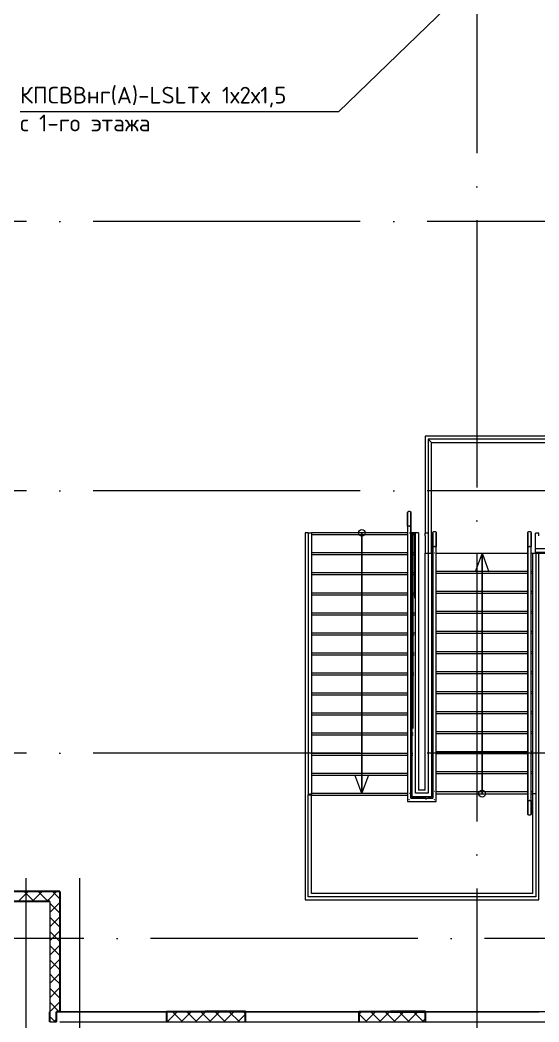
# Model space of a CAD drawing. Header units: millimetres. Extents: x -87434 to 499450, y -468665 to 122144.
# Drawn here: x 268057 to 275828, y -2415 to 12578 of the extents above; entities that cross this region are included whole.
import ezdxf

# ---------------------------------------------------------------- set-up
doc = ezdxf.new("R2010")
doc.units = ezdxf.units.MM
doc.linetypes.add('ADSK_Линия сетки', pattern=[25, 20, -2.5, 0, -2.5])
for name, color, linetype, lineweight in [('Аннотация', 7, 'Continuous', 18), ('Лестницы', 252, 'Continuous', 9), ('Ограждение', 252, 'Continuous', 9), ('Оси', 252, 'Continuous', 9), ('Перекрытие', 252, 'Continuous', 18), ('Стены внутренние', 7, 'Continuous', 18), ('Стены наружные', 7, 'Continuous', 18), ('Стены штриховка', 252, 'Continuous', 9)]:
    doc.layers.add(name, color=color, linetype=linetype, lineweight=lineweight)
doc.layers.add('Радиофикация', color=7, linetype='Continuous')
doc.layers.add('Узлы', color=7, linetype='Continuous')
doc.styles.add('Mipgost_5', font='', dxfattribs={"height": 250})
doc.styles.get('Mipgost_5').set_extended_font_data('Mipgost')

# ---------------------------------------------------------------- blocks, each defined once
blk = doc.blocks.new('3 этаж')
at = {"layer": 'Аннотация', "color": 251, "lineweight": 20, "true_color": 0x636466}
for p, q in [((274976, 4603), (274873, 4322)), ((274976, 4603), (275078, 4322)), ((273176, 1006), (273073, 1287)), ((273176, 1006), (273278, 1287))]:
    blk.add_line(p, q, dxfattribs=at)
for centre in [(273176, 4906), (274976, 1003)]:
    blk.add_circle(centre, 50, dxfattribs=at)
at = {"layer": 'Лестницы', "color": 251, "true_color": 0x636466}
for p, q in [((272371, 4906), (272326, 4906)), ((272326, 4906), (272326, 688)), ((273861, 4906), (272421, 4906)), ((273861, 4876), (272421, 4876)), ((273976, 4906), (273911, 4906)), ((273976, 4876), (273911, 4876)), ((274026, 4906), (273976, 4906)), ((273976, 4906), (273976, 4606)), ((274026, 4906), (274026, 1053)), ((274171, 4903), (274126, 4903)), ((274126, 4864), (274126, 4903)), ((275826, 4903), (275776, 4903)), ((275776, 4668), (275776, 4903)), ((275826, 4864), (275826, 4903)), ((273861, 4606), (272421, 4606)), ((273861, 4576), (272421, 4576)), ((273976, 4606), (273911, 4606)), ((273976, 4576), (273911, 4576)), ((273976, 4606), (273976, 4516)), ((274126, 1053), (274126, 4603)), ((275776, 4603), (275776, 4618)), ((275826, 1021), (275826, 4603)), ((273861, 4306), (272421, 4306)), ((273861, 4276), (272421, 4276)), ((273973, 4306), (273911, 4306)), ((273973, 4276), (273911, 4276)), ((274221, 4333), (274241, 4333)), ((274221, 4303), (274241, 4303)), ((274291, 4333), (275661, 4333)), ((274291, 4303), (275661, 4303)), ((275711, 4333), (275731, 4333)), ((275711, 4303), (275731, 4303)), ((273861, 4006), (272421, 4006)), ((273861, 3976), (272421, 3976)), ((273969, 4006), (273911, 4006)), ((273969, 3976), (273911, 3976)), ((274221, 4033), (274241, 4033)), ((274221, 4003), (274241, 4003)), ((274291, 4033), (275661, 4033)), ((274291, 4003), (275661, 4003)), ((275711, 4033), (275731, 4033)), ((275711, 4003), (275731, 4003)), ((273861, 3706), (272421, 3706)), ((273861, 3676), (272421, 3676)), ((273965, 3706), (273911, 3706)), ((273965, 3676), (273911, 3676)), ((274221, 3733), (274241, 3733)), ((274221, 3703), (274241, 3703)), ((274291, 3733), (275661, 3733)), ((274291, 3703), (275661, 3703)), ((275711, 3733), (275731, 3733)), ((275711, 3703), (275731, 3703)), ((273861, 3406), (272421, 3406)), ((273861, 3376), (272421, 3376)), ((273962, 3406), (273911, 3406)), ((273961, 3376), (273911, 3376)), ((274221, 3433), (274241, 3433)), ((274221, 3403), (274241, 3403)), ((274291, 3433), (275661, 3433)), ((274291, 3403), (275661, 3403)), ((275711, 3433), (275731, 3433)), ((275711, 3403), (275731, 3403)), ((273861, 3106), (272421, 3106)), ((273861, 3076), (272421, 3076)), ((273958, 3106), (273911, 3106)), ((273957, 3076), (273911, 3076)), ((274221, 3133), (274241, 3133)), ((274221, 3103), (274241, 3103)), ((274291, 3133), (275661, 3133)), ((274291, 3103), (275661, 3103)), ((275711, 3133), (275731, 3133)), ((275711, 3103), (275731, 3103)), ((273861, 2806), (272421, 2806)), ((273861, 2776), (272421, 2776)), ((273954, 2806), (273911, 2806)), ((273953, 2776), (273911, 2776)), ((274221, 2833), (274241, 2833)), ((274221, 2803), (274241, 2803)), ((274291, 2833), (275661, 2833)), ((274291, 2803), (275661, 2803)), ((275711, 2833), (275731, 2833)), ((275711, 2803), (275731, 2803)), ((273861, 2506), (272421, 2506)), ((273861, 2476), (272421, 2476)), ((273950, 2506), (273911, 2506)), ((273949, 2476), (273911, 2476)), ((274221, 2533), (274241, 2533)), ((274221, 2503), (274241, 2503)), ((274291, 2533), (275661, 2533)), ((274291, 2503), (275661, 2503)), ((275711, 2533), (275731, 2533)), ((275711, 2503), (275731, 2503)), ((273861, 2206), (272421, 2206)), ((273861, 2176), (272421, 2176)), ((273946, 2206), (273911, 2206)), ((273946, 2176), (273911, 2176)), ((274221, 2233), (274241, 2233)), ((274221, 2203), (274241, 2203)), ((274291, 2233), (275661, 2233)), ((274291, 2203), (275661, 2203)), ((275711, 2233), (275731, 2233)), ((275711, 2203), (275731, 2203)), ((273861, 1906), (272421, 1906)), ((273861, 1876), (272421, 1876)), ((273942, 1906), (273911, 1906)), ((273942, 1876), (273911, 1876)), ((274221, 1933), (274241, 1933)), ((274221, 1903), (274241, 1903)), ((274291, 1933), (275661, 1933)), ((274291, 1903), (275661, 1903)), ((275711, 1933), (275731, 1933)), ((275711, 1903), (275731, 1903)), ((273861, 1606), (272421, 1606)), ((273861, 1576), (272421, 1576)), ((273938, 1606), (273911, 1606)), ((273938, 1576), (273911, 1576)), ((274221, 1633), (274241, 1633)), ((274221, 1603), (274241, 1603)), ((274291, 1633), (275661, 1633)), ((274291, 1603), (275661, 1603)), ((275711, 1633), (275731, 1633)), ((275711, 1603), (275731, 1603)), ((273861, 1306), (272421, 1306)), ((273861, 1276), (272421, 1276)), ((273934, 1306), (273911, 1306)), ((273934, 1276), (273911, 1276)), ((274221, 1333), (274241, 1333)), ((274221, 1303), (274241, 1303)), ((274291, 1333), (275661, 1333)), ((274291, 1303), (275661, 1303)), ((275711, 1333), (275731, 1333)), ((275711, 1303), (275731, 1303)), ((274126, 1053), (274026, 1053)), ((272376, 1006), (272376, 986)), ((273861, 1006), (272421, 1006)), ((273861, 976), (272421, 976)), ((273932, 1006), (273911, 1006)), ((273931, 976), (273911, 976)), ((274221, 1033), (274241, 1033)), ((274221, 1003), (274241, 1003)), ((274291, 1033), (275661, 1033)), ((274291, 1003), (275661, 1003)), ((275711, 1033), (275731, 1033)), ((275711, 1003), (275731, 1003)), ((275826, -587), (275826, 1021)), ((272326, 688), (272326, -587)), ((272326, -587), (275826, -587))]:
    blk.add_line(p, q, dxfattribs=at)
at = {"layer": 'Ограждение', "color": 251, "true_color": 0x636466}
for p, q in [((274171, 6307), (274171, 4603)), ((274171, 6307), (274171, 6306)), ((276446, 6306), (274171, 6306)), ((274171, 6306), (274174, 6303)), ((274172, 6305), (274171, 6306)), ((274174, 6303), (274178, 6299)), ((274178, 6299), (274183, 6294)), ((274183, 6294), (274189, 6288)), ((274189, 6288), (274196, 6281)), ((274202, 6275), (274196, 6281)), ((274208, 6269), (274202, 6275)), ((274213, 6264), (274208, 6269)), ((274217, 6260), (274213, 6264)), ((274220, 6257), (274217, 6260)), ((274221, 6256), (274220, 6257)), ((274221, 4603), (274221, 6257)), ((274221, 6256), (276496, 6256)), ((273861, 5211), (273861, 5212)), ((273861, 5212), (273862, 5212)), ((273861, 5210), (273861, 5211)), ((273861, 5209), (273861, 5210)), ((273861, 5208), (273861, 5209)), ((273861, 5207), (273861, 5208)), ((273861, 5206), (273861, 5207)), ((273861, 5205), (273861, 5206)), ((273861, 5206), (273861, 5206)), ((273861, 5206), (273861, 5205)), ((273861, 5204), (273861, 5205)), ((273861, 5205), (273861, 5205)), ((273861, 5205), (273861, 5205)), ((273861, 5205), (273861, 5204)), ((273861, 5203), (273861, 5204)), ((273861, 5204), (273861, 5203)), ((273861, 5201), (273861, 5203)), ((273861, 5203), (273861, 5202)), ((273861, 5202), (273861, 5200)), ((273861, 5199), (273861, 5201)), ((273861, 5200), (273861, 5198)), ((273861, 5197), (273861, 5199)), ((273861, 5198), (273861, 5195)), ((273861, 5195), (273861, 5197)), ((273861, 5192), (273861, 5195)), ((273861, 5195), (273861, 5193)), ((273861, 5193), (273861, 5190)), ((273861, 5189), (273861, 5192)), ((273861, 5190), (273861, 5187)), ((273861, 5186), (273861, 5189)), ((273861, 5187), (273861, 5183)), ((273861, 5182), (273861, 5186)), ((273861, 5183), (273861, 5179)), ((273861, 5178), (273861, 5182)), ((273861, 5179), (273861, 5175)), ((273861, 5174), (273861, 5178)), ((273861, 5175), (273861, 5171)), ((273861, 5169), (273861, 5174)), ((273861, 5171), (273861, 5166)), ((273861, 5165), (273861, 5169)), ((273861, 5166), (273861, 5161)), ((273861, 5160), (273861, 5165)), ((273861, 5161), (273861, 5156)), ((273861, 5154), (273861, 5160)), ((273861, 5156), (273861, 5151)), ((273861, 5149), (273861, 5154)), ((273861, 5151), (273861, 5145)), ((273861, 5143), (273861, 5149)), ((273861, 5145), (273861, 5139)), ((273861, 5137), (273861, 5143)), ((273861, 5139), (273861, 5133)), ((273861, 5131), (273861, 5137)), ((273861, 5133), (273861, 5127)), ((273861, 5125), (273861, 5131)), ((273861, 5127), (273861, 5120)), ((273861, 5118), (273861, 5125)), ((273861, 5120), (273861, 5114)), ((273861, 5112), (273861, 5118)), ((273861, 5114), (273861, 5107)), ((273861, 5105), (273861, 5112)), ((273861, 5107), (273861, 5100)), ((273861, 5098), (273861, 5105)), ((273861, 5100), (273861, 5093)), ((273861, 5091), (273861, 5098)), ((273862, 5214), (273863, 5215)), ((273862, 5213), (273862, 5214)), ((273862, 5212), (273862, 5213)), ((273863, 5217), (273864, 5218)), ((273863, 5216), (273863, 5217)), ((273863, 5215), (273863, 5216)), ((273864, 5219), (273865, 5220)), ((273864, 5218), (273864, 5219)), ((273865, 5220), (273866, 5220)), ((273866, 5221), (273867, 5222)), ((273866, 5220), (273866, 5221)), ((273867, 5222), (273867, 5223)), ((273867, 5223), (273868, 5223)), ((273868, 5223), (273869, 5224)), ((273869, 5224), (273870, 5225)), ((273870, 5225), (273871, 5226)), ((273870, 5225), (273870, 5225)), ((273871, 5226), (273872, 5227)), ((273872, 5227), (273873, 5227)), ((273873, 5227), (273874, 5228)), ((273874, 5228), (273875, 5228)), ((273875, 5228), (273876, 5228)), ((273876, 5228), (273877, 5229)), ((273877, 5229), (273878, 5230)), ((273877, 5229), (273877, 5229)), ((273878, 5230), (273879, 5230)), ((273879, 5230), (273880, 5230)), ((273880, 5230), (273881, 5230)), ((273881, 5230), (273882, 5230)), ((273882, 5230), (273883, 5230)), ((273883, 5230), (273884, 5231)), ((273884, 5231), (273885, 5231)), ((273885, 5231), (273886, 5231)), ((273886, 5231), (273887, 5231)), ((273887, 5231), (273888, 5230)), ((273888, 5230), (273889, 5230)), ((273889, 5230), (273890, 5230)), ((273890, 5230), (273891, 5230)), ((273891, 5230), (273892, 5230)), ((273892, 5230), (273893, 5230)), ((273893, 5230), (273893, 5229)), ((273893, 5229), (273894, 5229)), ((273894, 5229), (273895, 5229)), ((273895, 5229), (273896, 5228)), ((273896, 5228), (273897, 5228)), ((273897, 5228), (273898, 5227)), ((273898, 5227), (273899, 5227)), ((273899, 5227), (273900, 5226)), ((273900, 5226), (273901, 5226)), ((273901, 5226), (273901, 5225)), ((273901, 5225), (273902, 5224)), ((273902, 5224), (273903, 5224)), ((273903, 5224), (273904, 5223)), ((273904, 5223), (273904, 5222)), ((273904, 5222), (273905, 5221)), ((273905, 5221), (273905, 5221)), ((273905, 5221), (273906, 5220)), ((273906, 5220), (273907, 5219)), ((273907, 5219), (273907, 5218)), ((273907, 5218), (273908, 5217)), ((273908, 5217), (273908, 5216)), ((273908, 5216), (273909, 5216)), ((273909, 5216), (273909, 5215)), ((273909, 5215), (273909, 5214)), ((273909, 5214), (273910, 5213)), ((273910, 5213), (273910, 5212)), ((273910, 5212), (273910, 5211)), ((273910, 5211), (273910, 5210)), ((273910, 5210), (273910, 5209)), ((273910, 5209), (273910, 5208)), ((273910, 5208), (273911, 5207)), ((273911, 5207), (273911, 5206)), ((273911, 5206), (273911, 5206)), ((273911, 5205), (273911, 5206)), ((273911, 5206), (273911, 5206)), ((273911, 5206), (273911, 5205)), ((273911, 5204), (273911, 5205)), ((273911, 5205), (273911, 5205)), ((273911, 5205), (273911, 5205)), ((273911, 5205), (273911, 5204)), ((273911, 5203), (273911, 5204)), ((273911, 5204), (273911, 5203)), ((273911, 5201), (273911, 5203)), ((273911, 5203), (273911, 5202)), ((273911, 5202), (273911, 5200)), ((273911, 5199), (273911, 5201)), ((273911, 5200), (273911, 5198)), ((273911, 5197), (273911, 5199)), ((273911, 5198), (273911, 5195)), ((273911, 5195), (273911, 5197)), ((273911, 5192), (273911, 5195)), ((273911, 5195), (273911, 5193)), ((273911, 5193), (273911, 5190)), ((273911, 5189), (273911, 5192)), ((273911, 5190), (273911, 5187)), ((273911, 5186), (273911, 5189)), ((273911, 5187), (273911, 5183)), ((273911, 5182), (273911, 5186)), ((273911, 5183), (273911, 5179)), ((273911, 5178), (273911, 5182)), ((273911, 5179), (273911, 5175)), ((273911, 5174), (273911, 5178)), ((273911, 5175), (273911, 5171)), ((273911, 5169), (273911, 5174)), ((273911, 5171), (273911, 5166)), ((273911, 5165), (273911, 5169)), ((273911, 5166), (273911, 5161)), ((273911, 5160), (273911, 5165)), ((273911, 5161), (273911, 5156)), ((273911, 5154), (273911, 5160)), ((273911, 5156), (273911, 5151)), ((273911, 5149), (273911, 5154)), ((273911, 5151), (273911, 5145)), ((273911, 5143), (273911, 5149)), ((273911, 5145), (273911, 5139)), ((273911, 5137), (273911, 5143)), ((273911, 5139), (273911, 5133)), ((273911, 5131), (273911, 5137)), ((273911, 5133), (273911, 5127)), ((273911, 5125), (273911, 5131)), ((273911, 5127), (273911, 5120)), ((273911, 5118), (273911, 5125)), ((273911, 5120), (273911, 5114)), ((273911, 5112), (273911, 5118)), ((273911, 5114), (273911, 5107)), ((273911, 5105), (273911, 5112)), ((273911, 5107), (273911, 5100)), ((273911, 5098), (273911, 5105)), ((273911, 5100), (273911, 5093)), ((273911, 5091), (273911, 5098)), ((273861, 5093), (273861, 5085)), ((273861, 5083), (273861, 5091)), ((273861, 5085), (273861, 5078)), ((273861, 5076), (273861, 5083)), ((273861, 5078), (273861, 5071)), ((273861, 5068), (273861, 5076)), ((273861, 5071), (273861, 5063)), ((273861, 5061), (273861, 5068)), ((273861, 5063), (273861, 5055)), ((273861, 5053), (273861, 5061)), ((273861, 5055), (273861, 5047)), ((273861, 5045), (273861, 5053)), ((273861, 5047), (273861, 5040)), ((273861, 5037), (273861, 5045)), ((273861, 5040), (273861, 5032)), ((273861, 5030), (273861, 5037)), ((273861, 5032), (273861, 5024)), ((273861, 5022), (273861, 5030)), ((273861, 5024), (273861, 5016)), ((273861, 5014), (273861, 5022)), ((273861, 5016), (273861, 5008)), ((273861, 5006), (273861, 5014)), ((273861, 5008), (273861, 5006)), ((273861, 5006), (273861, 4905)), ((273911, 5006), (273861, 5006)), ((273861, 5006), (273861, 4906)), ((273888, 5006), (273883, 5006)), ((273883, 5006), (273886, 5006)), ((273886, 5006), (273888, 5006)), ((273911, 5093), (273911, 5085)), ((273911, 5083), (273911, 5091)), ((273911, 5085), (273911, 5078)), ((273911, 5076), (273911, 5083)), ((273911, 5078), (273911, 5071)), ((273911, 5068), (273911, 5076)), ((273911, 5071), (273911, 5063)), ((273911, 5061), (273911, 5068)), ((273911, 5063), (273911, 5055)), ((273911, 5053), (273911, 5061)), ((273911, 5055), (273911, 5047)), ((273911, 5045), (273911, 5053)), ((273911, 5047), (273911, 5040)), ((273911, 5037), (273911, 5045)), ((273911, 5040), (273911, 5032)), ((273911, 5030), (273911, 5037)), ((273911, 5032), (273911, 5024)), ((273911, 5022), (273911, 5030)), ((273911, 5024), (273911, 5016)), ((273911, 5014), (273911, 5022)), ((273911, 5016), (273911, 5008)), ((273911, 5006), (273911, 5014)), ((273911, 5008), (273911, 5006)), ((273911, 4905), (273911, 5006)), ((273911, 5006), (273911, 4906)), ((272371, 4906), (272421, 4906)), ((272371, 4906), (272371, 1006)), ((272421, 4906), (272421, 1006)), ((273861, 4906), (273861, 1006)), ((273861, 4899), (273861, 999)), ((273911, 4906), (273911, 1006)), ((273911, 999), (273911, 4899)), ((273931, 4906), (273981, 4906)), ((273931, 1006), (273931, 4906)), ((273943, 4906), (273968, 4906)), ((273943, 1980), (273943, 4906)), ((273968, 3931), (273968, 4906)), ((273981, 1008), (273981, 4906)), ((274241, 4909), (274242, 4910)), ((274241, 4908), (274241, 4909)), ((274241, 4907), (274241, 4908)), ((274241, 4906), (274241, 4907)), ((274241, 4905), (274241, 4906)), ((274241, 4904), (274241, 4905)), ((274241, 4903), (274241, 4904)), ((274241, 4902), (274241, 4903)), ((274241, 4903), (274241, 4903)), ((274241, 4903), (274241, 4903)), ((274241, 4903), (274241, 4903)), ((274241, 4903), (274241, 4903)), ((274241, 4903), (274241, 4903)), ((274241, 4903), (274241, 4902)), ((274241, 4901), (274241, 4902)), ((274241, 4902), (274241, 4901)), ((274241, 4899), (274241, 4901)), ((274241, 4901), (274241, 4899)), ((274241, 4897), (274241, 4899)), ((274241, 4899), (274241, 4898)), ((274241, 4898), (274241, 4896)), ((274241, 4895), (274241, 4897)), ((274241, 4896), (274241, 4893)), ((274241, 4893), (274241, 4895)), ((274241, 4890), (274241, 4893)), ((274241, 4893), (274241, 4891)), ((274241, 4891), (274241, 4888)), ((274241, 4887), (274241, 4890)), ((274241, 4888), (274241, 4884)), ((274241, 4883), (274241, 4887)), ((274241, 4884), (274241, 4881)), ((274241, 4880), (274241, 4883)), ((274241, 4881), (274241, 4877)), ((274241, 4876), (274241, 4880)), ((274241, 4877), (274241, 4873)), ((274241, 4872), (274241, 4876)), ((274241, 4873), (274241, 4869)), ((274241, 4867), (274241, 4872)), ((274241, 4869), (274241, 4864)), ((274241, 4863), (274241, 4867)), ((274241, 4864), (274241, 4859)), ((274241, 4858), (274241, 4863)), ((274241, 4859), (274241, 4854)), ((274241, 4852), (274241, 4858)), ((274241, 4854), (274241, 4848)), ((274241, 4847), (274241, 4852)), ((274241, 4848), (274241, 4843)), ((274241, 4841), (274241, 4847)), ((274241, 4843), (274241, 4837)), ((274241, 4835), (274241, 4841)), ((274241, 4837), (274241, 4831)), ((274241, 4829), (274241, 4835)), ((274241, 4831), (274241, 4825)), ((274241, 4823), (274241, 4829)), ((274241, 4825), (274241, 4818)), ((274241, 4816), (274241, 4823)), ((274241, 4818), (274241, 4812)), ((274241, 4810), (274241, 4816)), ((274241, 4812), (274241, 4805)), ((274241, 4803), (274241, 4810)), ((274241, 4805), (274241, 4798)), ((274241, 4796), (274241, 4803)), ((274242, 4912), (274243, 4913)), ((274242, 4911), (274242, 4912)), ((274242, 4910), (274242, 4911)), ((274243, 4915), (274244, 4916)), ((274243, 4914), (274243, 4915)), ((274243, 4913), (274243, 4914)), ((274244, 4917), (274245, 4918)), ((274244, 4916), (274244, 4917)), ((274245, 4918), (274246, 4918)), ((274246, 4919), (274247, 4920)), ((274246, 4918), (274246, 4919)), ((274247, 4920), (274247, 4921)), ((274247, 4921), (274248, 4921)), ((274248, 4921), (274249, 4922)), ((274249, 4922), (274250, 4923)), ((274250, 4923), (274251, 4924)), ((274250, 4923), (274250, 4923)), ((274251, 4924), (274252, 4925)), ((274252, 4925), (274253, 4925)), ((274253, 4925), (274254, 4926)), ((274254, 4926), (274255, 4926)), ((274255, 4926), (274256, 4926)), ((274256, 4926), (274257, 4927)), ((274257, 4927), (274257, 4927)), ((274257, 4927), (274258, 4927)), ((274258, 4927), (274259, 4928)), ((274259, 4928), (274260, 4928)), ((274260, 4928), (274261, 4928)), ((274261, 4928), (274262, 4928)), ((274262, 4928), (274263, 4928)), ((274263, 4928), (274264, 4928)), ((274264, 4928), (274265, 4928)), ((274265, 4928), (274266, 4928)), ((274266, 4928), (274267, 4928)), ((274267, 4928), (274268, 4928)), ((274268, 4928), (274269, 4928)), ((274269, 4928), (274270, 4928)), ((274270, 4928), (274271, 4928)), ((274271, 4928), (274272, 4928)), ((274272, 4928), (274273, 4927)), ((274273, 4927), (274273, 4927)), ((274273, 4927), (274274, 4927)), ((274274, 4927), (274275, 4926)), ((274275, 4926), (274276, 4926)), ((274276, 4926), (274277, 4926)), ((274277, 4926), (274278, 4925)), ((274278, 4925), (274279, 4925)), ((274279, 4925), (274280, 4924)), ((274280, 4924), (274281, 4924)), ((274281, 4924), (274281, 4923)), ((274281, 4923), (274282, 4922)), ((274282, 4922), (274283, 4922)), ((274283, 4922), (274284, 4921)), ((274284, 4921), (274284, 4920)), ((274284, 4920), (274285, 4919)), ((274285, 4919), (274285, 4919)), ((274285, 4919), (274286, 4918)), ((274286, 4918), (274287, 4917)), ((274287, 4917), (274287, 4916)), ((274287, 4916), (274288, 4915)), ((274288, 4915), (274288, 4914)), ((274288, 4914), (274289, 4913)), ((274289, 4913), (274289, 4913)), ((274289, 4913), (274289, 4912)), ((274289, 4912), (274290, 4911)), ((274290, 4911), (274290, 4910)), ((274290, 4910), (274290, 4909)), ((274290, 4909), (274290, 4908)), ((274290, 4908), (274290, 4907)), ((274290, 4907), (274290, 4906)), ((274290, 4906), (274291, 4905)), ((274291, 4905), (274291, 4904)), ((274291, 4904), (274291, 4903)), ((274291, 4902), (274291, 4903)), ((274291, 4903), (274291, 4903)), ((274291, 4903), (274291, 4903)), ((274291, 4903), (274291, 4903)), ((274291, 4903), (274291, 4903)), ((274291, 4903), (274291, 4903)), ((274291, 4903), (274291, 4902)), ((274291, 4901), (274291, 4902)), ((274291, 4902), (274291, 4901)), ((274291, 4899), (274291, 4901)), ((274291, 4901), (274291, 4899)), ((274291, 4897), (274291, 4899)), ((274291, 4899), (274291, 4898)), ((274291, 4898), (274291, 4896)), ((274291, 4895), (274291, 4897)), ((274291, 4896), (274291, 4893)), ((274291, 4893), (274291, 4895)), ((274291, 4890), (274291, 4893)), ((274291, 4893), (274291, 4891)), ((274291, 4891), (274291, 4888)), ((274291, 4887), (274291, 4890)), ((274291, 4888), (274291, 4884)), ((274291, 4883), (274291, 4887)), ((274291, 4884), (274291, 4881)), ((274291, 4880), (274291, 4883)), ((274291, 4881), (274291, 4877)), ((274291, 4876), (274291, 4880)), ((274291, 4877), (274291, 4873)), ((274291, 4872), (274291, 4876)), ((274291, 4873), (274291, 4869)), ((274291, 4867), (274291, 4872)), ((274291, 4869), (274291, 4864)), ((274291, 4863), (274291, 4867)), ((274291, 4864), (274291, 4859)), ((274291, 4858), (274291, 4863)), ((274291, 4859), (274291, 4854)), ((274291, 4852), (274291, 4858)), ((274291, 4854), (274291, 4848)), ((274291, 4847), (274291, 4852)), ((274291, 4848), (274291, 4843)), ((274291, 4841), (274291, 4847)), ((274291, 4843), (274291, 4837)), ((274291, 4835), (274291, 4841)), ((274291, 4837), (274291, 4831)), ((274291, 4829), (274291, 4835)), ((274291, 4831), (274291, 4825)), ((274291, 4823), (274291, 4829)), ((274291, 4825), (274291, 4818)), ((274291, 4816), (274291, 4823)), ((274291, 4818), (274291, 4812)), ((274291, 4810), (274291, 4816)), ((274291, 4812), (274291, 4805)), ((274291, 4803), (274291, 4810)), ((274291, 4805), (274291, 4798)), ((274291, 4796), (274291, 4803)), ((275661, 4909), (275662, 4910)), ((275661, 4908), (275661, 4909)), ((275661, 4907), (275661, 4908)), ((275661, 4906), (275661, 4907)), ((275661, 4905), (275661, 4906)), ((275661, 4904), (275661, 4905)), ((275661, 4903), (275661, 4904)), ((275661, 4902), (275661, 4903)), ((275661, 4903), (275661, 4903)), ((275661, 4903), (275661, 4903)), ((275661, 4903), (275661, 4903)), ((275661, 4903), (275661, 4903)), ((275661, 4903), (275661, 4902)), ((275661, 4901), (275661, 4902)), ((275661, 4902), (275661, 4901)), ((275661, 4900), (275661, 4901)), ((275661, 4901), (275661, 4899)), ((275661, 4899), (275661, 4900)), ((275661, 4897), (275661, 4899)), ((275661, 4899), (275661, 4897)), ((275661, 4895), (275661, 4897)), ((275661, 4897), (275661, 4895)), ((275661, 4892), (275661, 4895)), ((275661, 4895), (275661, 4893)), ((275661, 4893), (275661, 4890)), ((275661, 4890), (275661, 4892)), ((275661, 4887), (275661, 4890)), ((275661, 4890), (275661, 4887)), ((275661, 4883), (275661, 4887)), ((275661, 4887), (275661, 4884)), ((275661, 4884), (275661, 4881)), ((275661, 4880), (275661, 4883)), ((275661, 4881), (275661, 4877)), ((275661, 4876), (275661, 4880)), ((275661, 4877), (275661, 4873)), ((275661, 4871), (275661, 4876)), ((275661, 4873), (275661, 4868)), ((275661, 4867), (275661, 4871)), ((275661, 4868), (275661, 4864)), ((275661, 4862), (275661, 4867)), ((275661, 4864), (275661, 4859)), ((275661, 4857), (275661, 4862)), ((275661, 4859), (275661, 4854)), ((275661, 4852), (275661, 4857)), ((275661, 4854), (275661, 4848)), ((275661, 4847), (275661, 4852)), ((275661, 4848), (275661, 4843)), ((275661, 4841), (275661, 4847)), ((275661, 4843), (275661, 4837)), ((275661, 4835), (275661, 4841)), ((275661, 4837), (275661, 4831)), ((275661, 4829), (275661, 4835)), ((275661, 4831), (275661, 4824)), ((275661, 4823), (275661, 4829)), ((275661, 4824), (275661, 4818)), ((275661, 4816), (275661, 4823)), ((275661, 4818), (275661, 4811)), ((275661, 4809), (275661, 4816)), ((275661, 4811), (275661, 4804)), ((275661, 4803), (275661, 4809)), ((275661, 4804), (275661, 4797)), ((275661, 4796), (275661, 4803)), ((275662, 4912), (275663, 4913)), ((275662, 4911), (275662, 4912)), ((275662, 4910), (275662, 4911)), ((275663, 4915), (275664, 4916)), ((275663, 4914), (275663, 4915)), ((275663, 4913), (275663, 4914)), ((275664, 4916), (275665, 4917)), ((275664, 4916), (275664, 4916)), ((275665, 4917), (275666, 4918)), ((275666, 4919), (275667, 4920)), ((275666, 4918), (275666, 4919)), ((275667, 4920), (275668, 4921)), ((275667, 4920), (275667, 4920)), ((275668, 4921), (275669, 4922)), ((275669, 4922), (275670, 4922)), ((275670, 4923), (275671, 4924)), ((275670, 4922), (275670, 4923)), ((275671, 4924), (275672, 4924)), ((275672, 4924), (275673, 4925)), ((275673, 4925), (275674, 4925)), ((275674, 4925), (275675, 4926)), ((275675, 4926), (275676, 4926)), ((275676, 4926), (275677, 4926)), ((275677, 4926), (275677, 4927)), ((275677, 4927), (275678, 4927)), ((275678, 4927), (275679, 4927)), ((275679, 4927), (275680, 4928)), ((275680, 4928), (275681, 4928)), ((275681, 4928), (275682, 4928)), ((275682, 4928), (275683, 4928)), ((275683, 4928), (275684, 4928)), ((275684, 4928), (275685, 4928)), ((275685, 4928), (275686, 4928)), ((275686, 4928), (275687, 4928)), ((275687, 4928), (275688, 4928)), ((275688, 4928), (275689, 4928)), ((275689, 4928), (275690, 4928)), ((275690, 4928), (275691, 4928)), ((275691, 4928), (275692, 4927)), ((275692, 4927), (275693, 4927)), ((275693, 4927), (275693, 4927)), ((275693, 4927), (275694, 4927)), ((275694, 4927), (275695, 4926)), ((275695, 4926), (275696, 4926)), ((275696, 4926), (275697, 4925)), ((275697, 4925), (275698, 4925)), ((275698, 4925), (275699, 4924)), ((275699, 4924), (275700, 4924)), ((275700, 4924), (275701, 4923)), ((275701, 4923), (275701, 4923)), ((275701, 4923), (275702, 4922)), ((275702, 4922), (275703, 4921)), ((275703, 4921), (275704, 4921)), ((275704, 4921), (275704, 4920)), ((275704, 4920), (275705, 4919)), ((275705, 4919), (275705, 4918)), ((275705, 4918), (275706, 4918)), ((275706, 4918), (275707, 4917)), ((275707, 4917), (275707, 4916)), ((275707, 4916), (275708, 4915)), ((275708, 4915), (275708, 4914)), ((275708, 4914), (275709, 4913)), ((275709, 4913), (275709, 4912)), ((275709, 4912), (275709, 4911)), ((275709, 4911), (275710, 4910)), ((275710, 4910), (275710, 4909)), ((275710, 4909), (275710, 4908)), ((275710, 4908), (275710, 4907)), ((275710, 4907), (275710, 4906)), ((275710, 4906), (275710, 4905)), ((275710, 4905), (275711, 4904)), ((275711, 4904), (275711, 4903)), ((275711, 4903), (275711, 4903)), ((275711, 4902), (275711, 4903)), ((275711, 4903), (275711, 4903)), ((275711, 4903), (275711, 4903)), ((275711, 4903), (275711, 4903)), ((275711, 4903), (275711, 4903)), ((275711, 4903), (275711, 4902)), ((275711, 4901), (275711, 4902)), ((275711, 4902), (275711, 4901)), ((275711, 4900), (275711, 4901)), ((275711, 4901), (275711, 4899)), ((275711, 4899), (275711, 4900)), ((275711, 4897), (275711, 4899)), ((275711, 4899), (275711, 4897)), ((275711, 4895), (275711, 4897)), ((275711, 4897), (275711, 4895)), ((275711, 4892), (275711, 4895)), ((275711, 4895), (275711, 4893)), ((275711, 4893), (275711, 4890)), ((275711, 4890), (275711, 4892)), ((275711, 4887), (275711, 4890)), ((275711, 4890), (275711, 4887)), ((275711, 4883), (275711, 4887)), ((275711, 4887), (275711, 4884)), ((275711, 4884), (275711, 4881)), ((275711, 4880), (275711, 4883)), ((275711, 4881), (275711, 4877)), ((275711, 4876), (275711, 4880)), ((275711, 4877), (275711, 4873)), ((275711, 4871), (275711, 4876)), ((275711, 4873), (275711, 4868)), ((275711, 4867), (275711, 4871)), ((275711, 4868), (275711, 4864)), ((275711, 4862), (275711, 4867)), ((275711, 4864), (275711, 4859)), ((275711, 4857), (275711, 4862)), ((275711, 4859), (275711, 4854)), ((275711, 4852), (275711, 4857)), ((275711, 4854), (275711, 4848)), ((275711, 4847), (275711, 4852)), ((275711, 4848), (275711, 4843)), ((275711, 4841), (275711, 4847)), ((275711, 4843), (275711, 4837)), ((275711, 4835), (275711, 4841)), ((275711, 4837), (275711, 4831)), ((275711, 4829), (275711, 4835)), ((275711, 4831), (275711, 4824)), ((275711, 4823), (275711, 4829)), ((275711, 4824), (275711, 4818)), ((275711, 4816), (275711, 4823)), ((275711, 4818), (275711, 4811)), ((275711, 4809), (275711, 4816)), ((275711, 4811), (275711, 4804)), ((275711, 4803), (275711, 4809)), ((275711, 4804), (275711, 4797)), ((275711, 4796), (275711, 4803)), ((274241, 4798), (274241, 4791)), ((274241, 4789), (274241, 4796)), ((274241, 4791), (274241, 4783)), ((274241, 4781), (274241, 4789)), ((274241, 4783), (274241, 4776)), ((274241, 4774), (274241, 4781)), ((274241, 4776), (274241, 4768)), ((274241, 4766), (274241, 4774)), ((274241, 4768), (274241, 4761)), ((274241, 4759), (274241, 4766)), ((274241, 4761), (274241, 4753)), ((274241, 4751), (274241, 4759)), ((274241, 4753), (274241, 4745)), ((274241, 4743), (274241, 4751)), ((274241, 4745), (274241, 4737)), ((274241, 4735), (274241, 4743)), ((274241, 4737), (274241, 4730)), ((274241, 4727), (274241, 4735)), ((274241, 4730), (274241, 4722)), ((274241, 4719), (274241, 4727)), ((274241, 4722), (274241, 4714)), ((274241, 4711), (274241, 4719)), ((274241, 4714), (274241, 4706)), ((274241, 4703), (274241, 4711)), ((274241, 4706), (274241, 4703)), ((274241, 4703), (274241, 4610)), ((274241, 4703), (274291, 4703)), ((274241, 4603), (274241, 4703)), ((274268, 4703), (274263, 4703)), ((274263, 4703), (274266, 4703)), ((274266, 4703), (274268, 4703)), ((274291, 4798), (274291, 4791)), ((274291, 4789), (274291, 4796)), ((274291, 4791), (274291, 4783)), ((274291, 4781), (274291, 4789)), ((274291, 4783), (274291, 4776)), ((274291, 4774), (274291, 4781)), ((274291, 4776), (274291, 4768)), ((274291, 4766), (274291, 4774)), ((274291, 4768), (274291, 4761)), ((274291, 4759), (274291, 4766)), ((274291, 4761), (274291, 4753)), ((274291, 4751), (274291, 4759)), ((274291, 4753), (274291, 4745)), ((274291, 4743), (274291, 4751)), ((274291, 4745), (274291, 4737)), ((274291, 4735), (274291, 4743)), ((274291, 4737), (274291, 4730)), ((274291, 4727), (274291, 4735)), ((274291, 4730), (274291, 4722)), ((274291, 4719), (274291, 4727)), ((274291, 4722), (274291, 4714)), ((274291, 4711), (274291, 4719)), ((274291, 4714), (274291, 4706)), ((274291, 4703), (274291, 4711)), ((274291, 4706), (274291, 4703)), ((274291, 4610), (274291, 4703)), ((274291, 4603), (274291, 4703)), ((275661, 4797), (275661, 4790)), ((275661, 4788), (275661, 4796)), ((275661, 4790), (275661, 4783)), ((275661, 4781), (275661, 4788)), ((275661, 4783), (275661, 4776)), ((275661, 4774), (275661, 4781)), ((275661, 4776), (275661, 4768)), ((275661, 4766), (275661, 4774)), ((275661, 4768), (275661, 4761)), ((275661, 4758), (275661, 4766)), ((275661, 4761), (275661, 4753)), ((275661, 4751), (275661, 4758)), ((275661, 4753), (275661, 4745)), ((275661, 4743), (275661, 4751)), ((275661, 4745), (275661, 4737)), ((275661, 4735), (275661, 4743)), ((275661, 4737), (275661, 4729)), ((275661, 4727), (275661, 4735)), ((275661, 4729), (275661, 4721)), ((275661, 4719), (275661, 4727)), ((275661, 4721), (275661, 4713)), ((275661, 4711), (275661, 4719)), ((275661, 4713), (275661, 4705)), ((275661, 4703), (275661, 4711)), ((275661, 4705), (275661, 4703)), ((275661, 4703), (275661, 4609)), ((275661, 4703), (275711, 4703)), ((275661, 4603), (275661, 4703)), ((275688, 4703), (275683, 4703)), ((275683, 4703), (275686, 4703)), ((275686, 4703), (275688, 4703)), ((275711, 4797), (275711, 4790)), ((275711, 4788), (275711, 4796)), ((275711, 4790), (275711, 4783)), ((275711, 4781), (275711, 4788)), ((275711, 4783), (275711, 4776)), ((275711, 4774), (275711, 4781)), ((275711, 4776), (275711, 4768)), ((275711, 4766), (275711, 4774)), ((275711, 4768), (275711, 4761)), ((275711, 4758), (275711, 4766)), ((275711, 4761), (275711, 4753)), ((275711, 4751), (275711, 4758)), ((275711, 4753), (275711, 4745)), ((275711, 4743), (275711, 4751)), ((275711, 4745), (275711, 4737)), ((275711, 4735), (275711, 4743)), ((275711, 4737), (275711, 4729)), ((275711, 4727), (275711, 4735)), ((275711, 4729), (275711, 4721)), ((275711, 4719), (275711, 4727)), ((275711, 4721), (275711, 4713)), ((275711, 4711), (275711, 4719)), ((275711, 4713), (275711, 4705)), ((275711, 4703), (275711, 4711)), ((275711, 4705), (275711, 4703)), ((275711, 4609), (275711, 4703)), ((275711, 4603), (275711, 4703)), ((276488, 4668), (275776, 4668)), ((275776, 4667), (275776, 4668)), ((275776, 4664), (275776, 4667)), ((275776, 4660), (275776, 4664)), ((275776, 4655), (275776, 4660)), ((275776, 4649), (275776, 4655)), ((275776, 4643), (275776, 4649)), ((274171, 4603), (274221, 4603)), ((274171, 4603), (274171, 1008)), ((274221, 4603), (274221, 958)), ((274241, 4610), (274241, 1045)), ((274241, 1039), (274241, 4603)), ((274291, 1045), (274291, 4610)), ((274291, 1039), (274291, 4603)), ((275661, 4609), (275661, 1010)), ((275661, 1003), (275661, 4603)), ((275711, 1010), (275711, 4609)), ((275711, 1003), (275711, 4603)), ((275731, 4603), (275781, 4603)), ((275731, 4603), (275731, 1003)), ((275776, 4636), (275776, 4643)), ((275776, 4630), (275776, 4636)), ((275776, 4625), (275776, 4630)), ((275776, 4621), (275776, 4625)), ((275776, 4619), (275776, 4621)), ((275776, 4618), (275776, 4619)), ((275776, 4618), (276438, 4618)), ((275781, 4603), (275781, 1003)), ((272371, 1006), (272371, 986)), ((272371, 986), (272421, 986)), ((272371, -542), (272371, 986)), ((272421, 986), (272371, 986)), ((272383, 1006), (272383, 986)), ((272408, 1006), (272408, 986)), ((272421, 1006), (272421, 986)), ((272421, -492), (272421, 986)), ((273861, 1006), (273861, 888)), ((273861, 999), (273861, 888)), ((273911, 1006), (273911, 938)), ((273911, 938), (273911, 999)), ((274139, 938), (273911, 938)), ((273911, 938), (274140, 938)), ((273931, 958), (273931, 1006)), ((274221, 958), (273931, 958)), ((274171, 1008), (273981, 1008)), ((274140, 938), (274241, 938)), ((274241, 938), (274165, 938)), ((274241, 1039), (274241, 938)), ((274241, 938), (274241, 1039)), ((274291, 888), (274291, 1039)), ((274291, 888), (274291, 1039)), ((275661, 1004), (275661, 903)), ((275661, 903), (275661, 1003)), ((275661, 903), (275661, 895)), ((275661, 901), (275661, 903)), ((275661, 903), (275711, 903)), ((275661, 893), (275661, 901)), ((275683, 903), (275688, 903)), ((275686, 903), (275683, 903)), ((275688, 903), (275686, 903)), ((275711, 903), (275711, 1004)), ((275711, 903), (275711, 1003)), ((275711, 903), (275711, 895)), ((275711, 901), (275711, 903)), ((275711, 893), (275711, 901)), ((275731, 1003), (275731, -492)), ((275781, 1003), (275731, 1003)), ((275781, 1003), (275781, -542)), ((273861, 888), (274139, 888)), ((273861, 888), (274140, 888)), ((274140, 888), (274291, 888)), ((274165, 888), (274291, 888)), ((275661, 895), (275661, 887)), ((275661, 885), (275661, 893)), ((275661, 887), (275661, 880)), ((275661, 877), (275661, 885)), ((275661, 880), (275661, 872)), ((275661, 869), (275661, 877)), ((275661, 872), (275661, 864)), ((275661, 862), (275661, 869)), ((275661, 864), (275661, 856)), ((275661, 854), (275661, 862)), ((275661, 856), (275661, 848)), ((275661, 846), (275661, 854)), ((275661, 848), (275661, 841)), ((275661, 839), (275661, 846)), ((275661, 841), (275661, 833)), ((275661, 831), (275661, 839)), ((275661, 833), (275661, 826)), ((275661, 824), (275661, 831)), ((275661, 826), (275661, 818)), ((275661, 816), (275661, 824)), ((275661, 818), (275661, 811)), ((275661, 809), (275661, 816)), ((275661, 811), (275661, 804)), ((275661, 802), (275661, 809)), ((275661, 804), (275661, 797)), ((275661, 795), (275661, 802)), ((275661, 797), (275661, 791)), ((275661, 789), (275661, 795)), ((275661, 791), (275661, 784)), ((275661, 782), (275661, 789)), ((275661, 784), (275661, 778)), ((275661, 776), (275661, 782)), ((275661, 778), (275661, 772)), ((275661, 770), (275661, 776)), ((275661, 772), (275661, 766)), ((275661, 764), (275661, 770)), ((275661, 766), (275661, 760)), ((275661, 759), (275661, 764)), ((275661, 760), (275661, 755)), ((275661, 753), (275661, 759)), ((275661, 755), (275661, 749)), ((275661, 748), (275661, 753)), ((275711, 895), (275711, 887)), ((275711, 885), (275711, 893)), ((275711, 887), (275711, 880)), ((275711, 877), (275711, 885)), ((275711, 880), (275711, 872)), ((275711, 869), (275711, 877)), ((275711, 872), (275711, 864)), ((275711, 862), (275711, 869)), ((275711, 864), (275711, 856)), ((275711, 854), (275711, 862)), ((275711, 856), (275711, 848)), ((275711, 846), (275711, 854)), ((275711, 848), (275711, 841)), ((275711, 839), (275711, 846)), ((275711, 841), (275711, 833)), ((275711, 831), (275711, 839)), ((275711, 833), (275711, 826)), ((275711, 824), (275711, 831)), ((275711, 826), (275711, 818)), ((275711, 816), (275711, 824)), ((275711, 818), (275711, 811)), ((275711, 809), (275711, 816)), ((275711, 811), (275711, 804)), ((275711, 802), (275711, 809)), ((275711, 804), (275711, 797)), ((275711, 795), (275711, 802)), ((275711, 797), (275711, 791)), ((275711, 789), (275711, 795)), ((275711, 791), (275711, 784)), ((275711, 782), (275711, 789)), ((275711, 784), (275711, 778)), ((275711, 776), (275711, 782)), ((275711, 778), (275711, 772)), ((275711, 770), (275711, 776)), ((275711, 772), (275711, 766)), ((275711, 764), (275711, 770)), ((275711, 766), (275711, 760)), ((275711, 759), (275711, 764)), ((275711, 760), (275711, 755)), ((275711, 753), (275711, 759)), ((275711, 755), (275711, 749)), ((275711, 748), (275711, 753)), ((275661, 749), (275661, 744)), ((275661, 743), (275661, 748)), ((275661, 744), (275661, 740)), ((275661, 738), (275661, 743)), ((275661, 740), (275661, 735)), ((275661, 734), (275661, 738)), ((275661, 735), (275661, 731)), ((275661, 730), (275661, 734)), ((275661, 731), (275661, 727)), ((275661, 726), (275661, 730)), ((275661, 727), (275661, 723)), ((275661, 723), (275661, 726)), ((275661, 723), (275661, 720)), ((275661, 719), (275661, 723)), ((275661, 720), (275661, 717)), ((275661, 716), (275661, 719)), ((275661, 717), (275661, 714)), ((275661, 714), (275661, 716)), ((275661, 714), (275661, 712)), ((275661, 711), (275661, 714)), ((275661, 712), (275661, 710)), ((275661, 709), (275661, 711)), ((275661, 710), (275661, 708)), ((275661, 707), (275661, 709)), ((275661, 708), (275661, 706)), ((275661, 706), (275661, 707)), ((275661, 706), (275661, 705)), ((275661, 705), (275661, 706)), ((275661, 705), (275661, 704)), ((275661, 704), (275661, 705)), ((275661, 704), (275661, 704)), ((275661, 704), (275661, 703)), ((275661, 703), (275661, 704)), ((275661, 704), (275661, 704)), ((275661, 702), (275661, 703)), ((275661, 703), (275661, 703)), ((275661, 703), (275661, 703)), ((275661, 701), (275661, 702)), ((275661, 700), (275661, 701)), ((275661, 699), (275661, 700)), ((275661, 698), (275661, 699)), ((275661, 697), (275661, 698)), ((275662, 696), (275661, 697)), ((275662, 695), (275662, 696)), ((275662, 694), (275662, 695)), ((275663, 693), (275662, 694)), ((275664, 692), (275663, 693)), ((275663, 693), (275663, 693)), ((275664, 691), (275664, 692)), ((275665, 690), (275664, 691)), ((275665, 689), (275665, 690)), ((275666, 688), (275665, 689)), ((275667, 687), (275666, 688)), ((275666, 688), (275666, 688)), ((275668, 686), (275667, 687)), ((275668, 685), (275668, 686)), ((275669, 685), (275668, 685)), ((275670, 684), (275669, 685)), ((275671, 683), (275670, 684)), ((275672, 682), (275671, 683)), ((275671, 683), (275671, 683)), ((275673, 682), (275672, 682)), ((275674, 681), (275673, 682)), ((275675, 681), (275674, 681)), ((275676, 680), (275675, 681)), ((275677, 680), (275676, 680)), ((275678, 680), (275677, 680)), ((275679, 679), (275678, 680)), ((275680, 679), (275679, 679)), ((275681, 679), (275680, 679)), ((275682, 679), (275681, 679)), ((275683, 679), (275682, 679)), ((275684, 679), (275683, 679)), ((275685, 678), (275684, 679)), ((275686, 678), (275685, 678)), ((275687, 679), (275686, 678)), ((275686, 678), (275686, 678)), ((275688, 679), (275687, 679)), ((275689, 679), (275688, 679)), ((275690, 679), (275689, 679)), ((275691, 679), (275690, 679)), ((275692, 679), (275691, 679)), ((275693, 680), (275692, 679)), ((275694, 680), (275693, 680)), ((275695, 680), (275694, 680)), ((275696, 681), (275695, 680)), ((275697, 681), (275696, 681)), ((275696, 681), (275696, 681)), ((275698, 682), (275697, 681)), ((275699, 682), (275698, 682)), ((275700, 683), (275699, 682)), ((275701, 684), (275700, 683)), ((275702, 684), (275701, 684)), ((275703, 686), (275702, 685)), ((275702, 685), (275702, 684)), ((275704, 686), (275703, 686)), ((275705, 688), (275704, 687)), ((275704, 687), (275704, 686)), ((275706, 689), (275705, 688)), ((275707, 690), (275706, 689)), ((275706, 689), (275706, 689)), ((275708, 692), (275707, 691)), ((275707, 691), (275707, 690)), ((275709, 694), (275708, 693)), ((275708, 693), (275708, 692)), ((275710, 697), (275709, 696)), ((275709, 696), (275709, 695)), ((275709, 695), (275709, 694)), ((275711, 701), (275710, 700)), ((275710, 700), (275710, 699)), ((275710, 699), (275710, 699)), ((275710, 699), (275710, 698)), ((275710, 698), (275710, 697)), ((275711, 749), (275711, 744)), ((275711, 743), (275711, 748)), ((275711, 744), (275711, 740)), ((275711, 738), (275711, 743)), ((275711, 740), (275711, 735)), ((275711, 734), (275711, 738)), ((275711, 735), (275711, 731)), ((275711, 730), (275711, 734)), ((275711, 731), (275711, 727)), ((275711, 726), (275711, 730)), ((275711, 727), (275711, 723)), ((275711, 723), (275711, 726)), ((275711, 723), (275711, 720)), ((275711, 719), (275711, 723)), ((275711, 720), (275711, 717)), ((275711, 716), (275711, 719)), ((275711, 717), (275711, 714)), ((275711, 714), (275711, 716)), ((275711, 714), (275711, 712)), ((275711, 711), (275711, 714)), ((275711, 712), (275711, 710)), ((275711, 709), (275711, 711)), ((275711, 710), (275711, 708)), ((275711, 707), (275711, 709)), ((275711, 708), (275711, 706)), ((275711, 706), (275711, 707)), ((275711, 706), (275711, 705)), ((275711, 705), (275711, 706)), ((275711, 705), (275711, 704)), ((275711, 704), (275711, 705)), ((275711, 704), (275711, 704)), ((275711, 704), (275711, 703)), ((275711, 703), (275711, 704)), ((275711, 704), (275711, 704)), ((275711, 703), (275711, 702)), ((275711, 703), (275711, 703)), ((275711, 702), (275711, 701)), ((275781, -542), (272371, -542)), ((275731, -492), (272421, -492))]:
    blk.add_line(p, q, dxfattribs=at)
for points in [[(273884, 4906), (273884, 4906), (273886, 4906), (273887, 4906), (273888, 4906)], [(274268, 4603), (274267, 4603), (274266, 4603), (274264, 4603), (274264, 4603)], [(275688, 4603), (275687, 4603), (275686, 4603), (275684, 4603), (275684, 4603)], [(273888, 1006), (273887, 1006), (273886, 1006), (273884, 1006), (273884, 1006)], [(274140, 911), (274140, 912), (274140, 913), (274140, 915), (274140, 916)], [(274264, 1039), (274264, 1039), (274266, 1039), (274267, 1039), (274268, 1039)], [(275688, 1003), (275687, 1003), (275686, 1003), (275684, 1003), (275684, 1003)]]:
    blk.add_open_spline(points, degree=3, dxfattribs=at)
for points in [[(273883, 911), (273883, 911), (273884, 912), (273886, 913), (273887, 915), (273888, 916), (273888, 916)], [(274268, 911), (274268, 911), (274267, 912), (274266, 913), (274264, 915), (274263, 916), (274263, 916)]]:
    blk.add_open_spline(points, degree=3, knots=[0.4701827, 0.4701827, 0.4701827, 0.4701827, 0.47916667, 0.5, 0.52083333, 0.5298173, 0.5298173, 0.5298173, 0.5298173], dxfattribs=at)
at = {"layer": 'Оси', "color": 251, "linetype": 'ADSK_Линия сетки', "ltscale": 200, "true_color": 0x636466}
for p, q in [((274896, 34587), (274896, -31390)), ((283153, 9567), (237074, 9567)), ((283153, 5537), (237074, 5537)), ((283153, 1607), (237074, 1607)), ((268146, -263), (268146, -30120)), ((268946, -263), (268946, -31390)), ((314013, -1163), (237074, -1163))]:
    blk.add_line(p, q, dxfattribs=at)
at = {"layer": 'Перекрытие', "color": 251, "true_color": 0x636466}
for p, q in [((276143, 6351), (274126, 6351)), ((274126, 6351), (274126, 4903)), ((274126, 4864), (274126, 4603)), ((274126, 4603), (274171, 4603)), ((274221, 4603), (274241, 4603)), ((274291, 4603), (275661, 4603)), ((275711, 4603), (275731, 4603)), ((275781, 4603), (276143, 4603))]:
    blk.add_line(p, q, dxfattribs=at)
at = {"layer": 'Стены внутренние', "color": 251, "lineweight": 30, "true_color": 0x636466}
for p, q in [((268653, -461), (267196, -461)), ((268653, -461), (268653, -2261)), ((268501, -613), (267196, -613)), ((268501, -2413), (268501, -2261)), ((268601, -2413), (268601, -2261)), ((268653, -2261), (268601, -2261)), ((271431, -2261), (270251, -2261)), ((270251, -2261), (270251, -2413)), ((271431, -2413), (271431, -2261)), ((273606, -2261), (273131, -2261)), ((273131, -2261), (273131, -2413)), ((274131, -2413), (274131, -2261))]:
    blk.add_line(p, q, dxfattribs=at)
at = {"layer": 'Стены внутренние', "color": 251, "linetype": 'Continuous', "lineweight": 9, "true_color": 0x636466}
for p, q in [((268028, -613), (268178, -463)), ((268268, -613), (268118, -463)), ((268240, -613), (268390, -463)), ((268480, -613), (268330, -463)), ((268452, -613), (268501, -565)), ((268501, -565), (268602, -463)), ((268651, -572), (268542, -463)), ((268568, -463), (268566, -461)), ((268569, -461), (268567, -463)), ((268501, -777), (268651, -627)), ((268651, -784), (268501, -634)), ((268651, -673), (268653, -673)), ((268501, -989), (268651, -839)), ((268651, -996), (268501, -846)), ((268652, -1016), (268651, -1014)), ((268501, -1201), (268651, -1051)), ((268651, -1209), (268501, -1059)), ((268501, -1414), (268651, -1264)), ((268651, -1421), (268501, -1271)), ((268653, -1221), (268651, -1217)), ((268651, -1283), (268653, -1283)), ((268501, -1626), (268651, -1476)), ((268651, -1633), (268501, -1483)), ((268651, -1486), (268653, -1486)), ((268567, -1761), (268501, -1695)), ((268501, -1838), (268577, -1761)), ((268651, -1845), (268567, -1761)), ((268577, -1761), (268651, -1688)), ((268651, -1791), (268653, -1791)), ((268501, -2050), (268651, -1900)), ((268651, -2057), (268501, -1907)), ((268501, -2262), (268651, -2112)), ((268643, -2261), (268501, -2119)), ((268653, -2144), (268651, -2148)), ((268583, -2413), (268501, -2331)), ((268562, -2413), (268601, -2374)), ((270280, -2413), (270251, -2384)), ((270259, -2413), (270409, -2263)), ((270311, -2263), (270310, -2261)), ((270492, -2413), (270342, -2263)), ((270462, -2261), (270461, -2263)), ((270471, -2413), (270621, -2263)), ((270704, -2413), (270554, -2263)), ((270683, -2413), (270833, -2263)), ((270916, -2413), (270766, -2263)), ((270895, -2413), (271045, -2263)), ((271128, -2413), (270978, -2263)), ((271107, -2413), (271257, -2263)), ((271341, -2413), (271191, -2263)), ((271319, -2413), (271429, -2304)), ((271367, -2263), (271365, -2261)), ((271429, -2289), (271403, -2263)), ((273133, -2297), (273166, -2263)), ((273250, -2413), (273133, -2296)), ((273228, -2413), (273378, -2263)), ((273278, -2261), (273277, -2263)), ((273462, -2413), (273312, -2263)), ((273441, -2413), (273591, -2263)), ((273674, -2413), (273524, -2263)), ((273653, -2413), (273803, -2263)), ((273886, -2413), (273736, -2263)), ((273865, -2413), (274015, -2263)), ((274098, -2413), (273948, -2263)), ((274077, -2413), (274131, -2360))]:
    blk.add_line(p, q, dxfattribs=at)
at = {"layer": 'Стены внутренние', "color": 251, "true_color": 0x636466}
for p, q in [((268501, -613), (268501, -2261)), ((268599, -2263), (268601, -2263)), ((268653, -2261), (270251, -2261)), ((271431, -2261), (273131, -2261)), ((274131, -2261), (275831, -2261)), ((268501, -2413), (268601, -2413)), ((268653, -2413), (287211, -2413))]:
    blk.add_line(p, q, dxfattribs=at)
at = {"layer": 'Стены наружные', "color": 251, "true_color": 0x636466}
for p, q in [((268653, -2256), (270831, -2256)), ((271431, -2256), (273586, -2256)), ((273586, -2261), (273586, -2256)), ((274131, -2256), (276438, -2256)), ((274171, -2256), (274171, -2261))]:
    blk.add_line(p, q, dxfattribs=at)
at = {"layer": 'Стены наружные', "color": 251, "lineweight": 30, "true_color": 0x636466}
for p, q in [((271431, -2256), (270831, -2256)), ((270831, -2256), (270831, -2261)), ((271431, -2261), (271431, -2256)), ((274131, -2256), (273606, -2256)), ((273606, -2256), (273606, -2261)), ((273606, -2261), (274131, -2261)), ((274131, -2261), (274131, -2256))]:
    blk.add_line(p, q, dxfattribs=at)
at = {"layer": 'Стены наружные', "color": 251, "linetype": 'Continuous', "lineweight": 9, "true_color": 0x636466}
blk.add_line((271365, -2261), (271362, -2256), dxfattribs=at)
at = {"layer": 'Стены штриховка', "color": 251, "true_color": 0x636466}
for p, q in [((267198, -463), (268653, -463)), ((268651, -461), (268651, -2261)), ((268501, -2261), (268501, -2263)), ((268599, -2337), (268599, -2263)), ((268601, -2337), (268599, -2337)), ((270251, -2337), (270253, -2337)), ((271429, -2263), (270253, -2263)), ((270253, -2263), (270253, -2337)), ((271429, -2337), (271429, -2263)), ((271429, -2337), (271431, -2337)), ((273131, -2337), (273133, -2337)), ((274129, -2263), (273133, -2263)), ((273133, -2263), (273133, -2337)), ((274129, -2337), (274129, -2263)), ((274129, -2337), (274131, -2337))]:
    blk.add_line(p, q, dxfattribs=at)
at = {"layer": 'Узлы', "color": 251, "true_color": 0x636466}
for p, q in [((273176, 4906), (273176, 1006)), ((274976, 1003), (274976, 4603))]:
    blk.add_line(p, q, dxfattribs=at)

msp = doc.modelspace()

# ---------------------------------------------------------------- linework, layer by layer
at = {"layer": 'Радиофикация', "color": 7, "lineweight": 9}
msp.add_lwpolyline([(275769.89195, 14053.5954), (272825.84643, 11204.18278), (268057.71412, 11204.18278)], dxfattribs=at)

# ---------------------------------------------------------------- block references
msp.add_blockref('3 этаж', (0, -2))

# ---------------------------------------------------------------- texts
at = {"layer": 'Радиофикация', "color": 7, "lineweight": 9, "insert": (268057.71412, 11996.11438), "char_height": 250, "width": 6351.5527543, "attachment_point": 1, "style": 'Mipgost_5'}
msp.add_mtext('{\\fISOCPEUR|b0|i0|c204|p34;\\C256;\\PКПСВВнг(А)-LSLTx 1х2х1,5\\Pс 1-го этажа}', dxfattribs=at)

doc.saveas('drawing.dxf')
